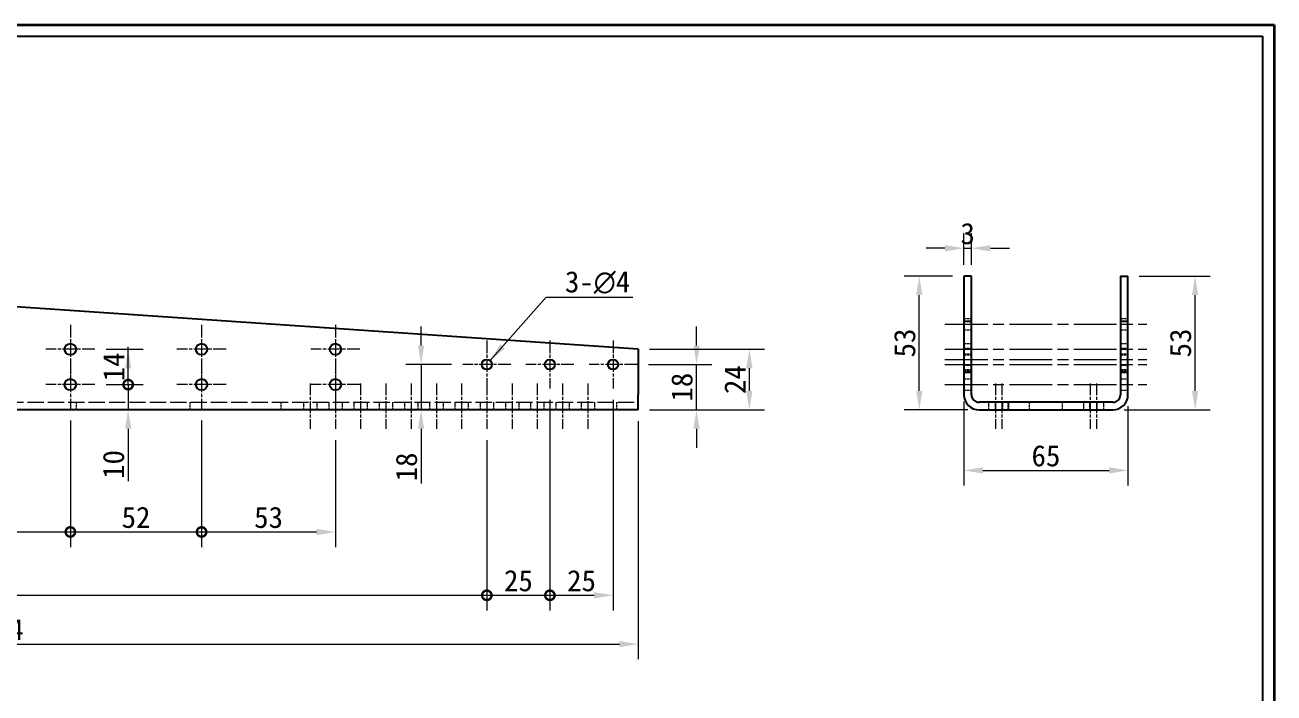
# Model space of a CAD drawing. Header units: millimetres. Extents: x 18 to 875, y 16 to 614.
# Drawn here: x 379.7 to 874.5, y 348.7 to 613.5 of the extents above; entities that cross this region are included whole.
import ezdxf

# ---------------------------------------------------------------- set-up
doc = ezdxf.new("R2010")
doc.units = ezdxf.units.MM
doc.header["$LTSCALE"] = 3
doc.linetypes.add('CHAIN', pattern=[0.3543, 0.2362, -0.0295, 0.0591, -0.0295])
doc.linetypes.add('DASHED', pattern=[0.2067, 0.1654, -0.0413])
for name, color, linetype, lineweight, true_color in [('中心标记 (ISO)', 1, 'CHAIN', 18, 0xff0000), ('中心线 (ISO)', 1, 'CHAIN', 18, 0xff0000), ('尺寸 (ISO)', 7, 'Continuous', 18, 0x008000), ('符号 (ISO)', 7, 'Continuous', 18, 0x008000), ('隐藏 (ISO)', 5, 'DASHED', 18, 0x0000ff)]:
    doc.layers.add(name, color=color, linetype=linetype, lineweight=lineweight, true_color=true_color)
doc.layers.add('可见 (ISO)', color=7, linetype='Continuous', lineweight=25)
doc.layers.add('图框 (ISO)', color=7, linetype='Continuous', lineweight=35)
doc.styles.add('文本样式74', font='SimSun.ttf')
doc.styles.add('最新国标', font='simfang.ttf')
doc.dimstyles.new('默认 (GB)', dxfattribs={"dimscale": 3, "dimtxt": 2.8, "dimasz": 2.5, "dimexe": 2, "dimexo": 1.5, "dimgap": 0.5, "dimtad": 1, "dimtoh": 1, "dimdsep": 46, "dimtxsty": '最新国标', "dimcen": 0.09, "dimdle": 10, "dimclrd": 256, "dimclre": 256, "dimclrt": 256, "dimaunit": 1, "dimadec": 3, "dimazin": 2, "dimtfac": 0.535714, "dimtmove": 0, "dimatfit": 3, "dimfxl": 0, "dimtolj": 1, "dimtzin": 0, "dimlwd": -1, "dimlwe": -1, "dimarcsym": 0})
doc.dimstyles.new('默认 (GB)$7', dxfattribs={"dimscale": 3, "dimtxt": 2.8, "dimasz": 2.5, "dimexe": 2, "dimexo": 1.5, "dimgap": 0.5, "dimtad": 1, "dimtoh": 1, "dimdsep": 46, "dimtxsty": '最新国标', "dimcen": 0.09, "dimdle": 10, "dimclrd": 256, "dimclre": 256, "dimclrt": 256, "dimaunit": 1, "dimadec": 3, "dimazin": 2, "dimtfac": 0.535714, "dimtmove": 0, "dimatfit": 3, "dimfxl": 0, "dimtolj": 1, "dimtzin": 0, "dimlwd": -1, "dimlwe": -1, "dimarcsym": 0})

# ---------------------------------------------------------------- blocks, each defined once
blk = doc.blocks.new('图框 最新国标')
at = {"layer": '图框 (ISO)'}
for p, q in [((6, 204.5), (291.5, 204.5)), ((291.5, 204.5), (291.5, 5.5))]:
    blk.add_line(p, q, dxfattribs=at)
at = {"layer": '图框 (ISO)', "color": 7, "linetype": 'Continuous', "lineweight": 25}
for p, q in [((18, 203), (290, 203)), ((18, 203), (290, 203)), ((290, 203), (290, 7)), ((290, 203), (290, 7))]:
    blk.add_line(p, q, dxfattribs=at)
at = {"layer": '图框 (ISO)', "style": '文本样式74'}
blk.add_attdef('零件代号_001', (44.32, 200.25), '', height=2.5, rotation=180, dxfattribs=at)
blk = doc.blocks.new('_DotSmall')
at = {"color": 0, "linetype": 'ByBlock', "const_width": 0.5}
blk.add_lwpolyline([(-0.0625, 0, 1), (0.0625, 0, 1)], format="xyb", close=True, dxfattribs=at)
blk = doc.blocks.new('*D9')
at = {"layer": 'Defpoints', "color": 0, "transparency": 16777216}
for p in [(118.63, 475.96), (397.63, 461.21), (397.63, 412.56)]:
    blk.add_point(p, dxfattribs=at)
at = {"layer": '尺寸 (ISO)', "color": 116, "true_color": 0x00803f, "transparency": 16777216}
for p, q in [((118.63, 471.46), (118.63, 406.56)), ((397.63, 456.71), (397.63, 406.56)), ((126.13, 412.56), (397.63, 412.56))]:
    blk.add_line(p, q, dxfattribs=at)
blk.add_solid([(126.13, 413.81), (126.13, 411.31), (118.63, 412.56)], dxfattribs=at)
at = {"layer": '尺寸 (ISO)', "color": 116, "true_color": 0x00803f, "transparency": 16777216, "xscale": 7.5, "yscale": 7.5, "zscale": 7.5}
blk.add_blockref('_DotSmall', (397.63, 412.56), dxfattribs=at)
at = {"layer": '尺寸 (ISO)', "transparency": 16777216, "insert": (258.1, 418.3), "char_height": 8.4, "attachment_point": 5, "style": '最新国标'}
blk.add_mtext('\\A1;279', dxfattribs=at)
blk = doc.blocks.new('*D10')
at = {"layer": 'Defpoints', "color": 0, "transparency": 16777216}
for p in [(397.63, 461.21), (449.63, 461.21), (449.63, 412.56)]:
    blk.add_point(p, dxfattribs=at)
at = {"layer": '尺寸 (ISO)', "color": 116, "true_color": 0x00803f, "transparency": 16777216}
for p, q in [((397.63, 456.71), (397.63, 406.56)), ((449.63, 456.71), (449.63, 406.56)), ((397.63, 412.56), (449.63, 412.56))]:
    blk.add_line(p, q, dxfattribs=at)
at = {"layer": '尺寸 (ISO)', "color": 116, "true_color": 0x00803f, "transparency": 16777216, "xscale": 7.5, "yscale": 7.5, "zscale": 7.5, "rotation": 180}
blk.add_blockref('_DotSmall', (397.63, 412.56), dxfattribs=at)
at = {"layer": '尺寸 (ISO)', "color": 116, "true_color": 0x00803f, "transparency": 16777216, "xscale": 7.5, "yscale": 7.5, "zscale": 7.5}
blk.add_blockref('_DotSmall', (449.63, 412.56), dxfattribs=at)
at = {"layer": '尺寸 (ISO)', "transparency": 16777216, "insert": (423.66, 418.3), "char_height": 8.4, "attachment_point": 5, "style": '最新国标'}
blk.add_mtext('\\A1;52', dxfattribs=at)
blk = doc.blocks.new('*D11')
at = {"layer": 'Defpoints', "color": 0, "transparency": 16777216}
for p in [(449.63, 461.21), (502.63, 453.46), (502.63, 412.56)]:
    blk.add_point(p, dxfattribs=at)
at = {"layer": '尺寸 (ISO)', "color": 116, "true_color": 0x00803f, "transparency": 16777216}
for p, q in [((449.63, 456.71), (449.63, 406.56)), ((502.63, 448.96), (502.63, 406.56)), ((449.63, 412.56), (495.13, 412.56))]:
    blk.add_line(p, q, dxfattribs=at)
blk.add_solid([(495.13, 413.81), (495.13, 411.31), (502.63, 412.56)], dxfattribs=at)
at = {"layer": '尺寸 (ISO)', "color": 116, "true_color": 0x00803f, "transparency": 16777216, "xscale": 7.5, "yscale": 7.5, "zscale": 7.5, "rotation": 180}
blk.add_blockref('_DotSmall', (449.63, 412.56), dxfattribs=at)
at = {"layer": '尺寸 (ISO)', "transparency": 16777216, "insert": (476.16, 418.3), "char_height": 8.4, "attachment_point": 5, "style": '最新国标'}
blk.add_mtext('\\A1;53', dxfattribs=at)
blk = doc.blocks.new('*D16')
at = {"layer": 'Defpoints', "color": 0, "transparency": 16777216}
for p in [(622.63, 484.96), (666.64, 484.96), (622.63, 460.96)]:
    blk.add_point(p, dxfattribs=at)
at = {"layer": '尺寸 (ISO)', "color": 116, "true_color": 0x00803f, "transparency": 16777216}
for p, q in [((627.13, 484.96), (672.64, 484.96)), ((666.64, 468.46), (666.64, 477.46)), ((627.13, 460.96), (672.64, 460.96))]:
    blk.add_line(p, q, dxfattribs=at)
for points in [[(665.39, 477.46), (667.89, 477.46), (666.64, 484.96)], [(665.39, 468.46), (667.89, 468.46), (666.64, 460.96)]]:
    blk.add_solid(points, dxfattribs=at)
at = {"layer": '尺寸 (ISO)', "transparency": 16777216, "insert": (660.94, 472.96), "char_height": 8.4, "attachment_point": 5, "rotation": 90, "style": '最新国标'}
blk.add_mtext('\\A1;24', dxfattribs=at)
blk = doc.blocks.new('*D17')
at = {"layer": 'Defpoints', "color": 0, "transparency": 16777216}
for p in [(118.63, 475.96), (562.63, 453.46), (562.63, 387.46)]:
    blk.add_point(p, dxfattribs=at)
at = {"layer": '尺寸 (ISO)', "color": 116, "true_color": 0x00803f, "transparency": 16777216}
for p, q in [((118.63, 471.46), (118.63, 381.46)), ((562.63, 448.96), (562.63, 381.46)), ((126.13, 387.46), (562.63, 387.46))]:
    blk.add_line(p, q, dxfattribs=at)
blk.add_solid([(126.13, 388.71), (126.13, 386.21), (118.63, 387.46)], dxfattribs=at)
at = {"layer": '尺寸 (ISO)', "color": 116, "true_color": 0x00803f, "transparency": 16777216, "xscale": 7.5, "yscale": 7.5, "zscale": 7.5}
blk.add_blockref('_DotSmall', (562.63, 387.46), dxfattribs=at)
at = {"layer": '尺寸 (ISO)', "transparency": 16777216, "insert": (340.6, 393.16), "char_height": 8.4, "attachment_point": 5, "style": '最新国标'}
blk.add_mtext('\\A1;444', dxfattribs=at)
blk = doc.blocks.new('*D18')
at = {"layer": 'Defpoints', "color": 0, "transparency": 16777216}
for p in [(587.63, 469.46), (562.63, 453.46), (587.63, 387.46)]:
    blk.add_point(p, dxfattribs=at)
at = {"layer": '尺寸 (ISO)', "color": 116, "true_color": 0x00803f, "transparency": 16777216}
for p, q in [((587.63, 464.96), (587.63, 381.46)), ((562.63, 448.96), (562.63, 381.46)), ((562.63, 387.46), (587.63, 387.46))]:
    blk.add_line(p, q, dxfattribs=at)
at = {"layer": '尺寸 (ISO)', "color": 116, "true_color": 0x00803f, "transparency": 16777216, "xscale": 7.5, "yscale": 7.5, "zscale": 7.5, "rotation": 180}
blk.add_blockref('_DotSmall', (562.63, 387.46), dxfattribs=at)
at = {"layer": '尺寸 (ISO)', "color": 116, "true_color": 0x00803f, "transparency": 16777216, "xscale": 7.5, "yscale": 7.5, "zscale": 7.5}
blk.add_blockref('_DotSmall', (587.63, 387.46), dxfattribs=at)
at = {"layer": '尺寸 (ISO)', "transparency": 16777216, "insert": (575.16, 393.2), "char_height": 8.4, "attachment_point": 5, "style": '最新国标'}
blk.add_mtext('\\A1;25', dxfattribs=at)
blk = doc.blocks.new('*D19')
at = {"layer": 'Defpoints', "color": 0, "transparency": 16777216}
for p in [(587.63, 469.46), (612.63, 469.46), (612.63, 387.46)]:
    blk.add_point(p, dxfattribs=at)
at = {"layer": '尺寸 (ISO)', "color": 116, "true_color": 0x00803f, "transparency": 16777216}
for p, q in [((587.63, 464.96), (587.63, 381.46)), ((612.63, 464.96), (612.63, 381.46)), ((587.63, 387.46), (605.13, 387.46))]:
    blk.add_line(p, q, dxfattribs=at)
blk.add_solid([(605.13, 388.71), (605.13, 386.21), (612.63, 387.46)], dxfattribs=at)
at = {"layer": '尺寸 (ISO)', "color": 116, "true_color": 0x00803f, "transparency": 16777216, "xscale": 7.5, "yscale": 7.5, "zscale": 7.5, "rotation": 180}
blk.add_blockref('_DotSmall', (587.63, 387.46), dxfattribs=at)
at = {"layer": '尺寸 (ISO)', "transparency": 16777216, "insert": (600.16, 393.2), "char_height": 8.4, "attachment_point": 5, "style": '最新国标'}
blk.add_mtext('\\A1;25', dxfattribs=at)
blk = doc.blocks.new('*D20')
at = {"layer": 'Defpoints', "color": 0, "transparency": 16777216}
for p in [(622.13, 478.96), (645.72, 478.96), (622.63, 460.96)]:
    blk.add_point(p, dxfattribs=at)
at = {"layer": '尺寸 (ISO)', "color": 116, "true_color": 0x00803f, "transparency": 16777216}
for p, q in [((645.72, 486.46), (645.72, 493.96)), ((626.63, 478.96), (651.72, 478.96)), ((645.72, 460.96), (645.72, 478.96)), ((627.13, 460.96), (651.72, 460.96)), ((645.72, 453.46), (645.72, 445.96))]:
    blk.add_line(p, q, dxfattribs=at)
for points in [[(644.47, 486.46), (646.97, 486.46), (645.72, 478.96)], [(644.47, 453.46), (646.97, 453.46), (645.72, 460.96)]]:
    blk.add_solid(points, dxfattribs=at)
at = {"layer": '尺寸 (ISO)', "transparency": 16777216, "insert": (639.97, 469.96), "char_height": 8.4, "attachment_point": 5, "rotation": 90, "style": '最新国标'}
blk.add_mtext('\\A1;18', dxfattribs=at)
blk = doc.blocks.new('*D37')
at = {"layer": 'Defpoints', "color": 0, "transparency": 16777216}
for p in [(751.64, 468.71), (816.64, 466.96), (816.64, 436.96)]:
    blk.add_point(p, dxfattribs=at)
at = {"layer": '尺寸 (ISO)', "color": 116, "true_color": 0x00803f, "transparency": 16777216}
for p, q in [((751.64, 464.21), (751.64, 430.96)), ((816.64, 462.46), (816.64, 430.96)), ((759.14, 436.96), (809.14, 436.96))]:
    blk.add_line(p, q, dxfattribs=at)
for points in [[(759.14, 438.21), (759.14, 435.71), (751.64, 436.96)], [(809.14, 438.21), (809.14, 435.71), (816.64, 436.96)]]:
    blk.add_solid(points, dxfattribs=at)
at = {"layer": '尺寸 (ISO)', "transparency": 16777216, "insert": (784.14, 442.7), "char_height": 8.4, "attachment_point": 5, "style": '最新国标'}
blk.add_mtext('\\A1;65', dxfattribs=at)
blk = doc.blocks.new('*D38')
at = {"layer": 'Defpoints', "color": 0, "transparency": 16777216}
for p in [(733.97, 513.96), (751.64, 513.96), (757.64, 460.96)]:
    blk.add_point(p, dxfattribs=at)
at = {"layer": '尺寸 (ISO)', "color": 116, "true_color": 0x00803f, "transparency": 16777216}
for p, q in [((747.14, 513.96), (727.97, 513.96)), ((733.97, 468.46), (733.97, 506.46)), ((753.14, 460.96), (727.97, 460.96))]:
    blk.add_line(p, q, dxfattribs=at)
for points in [[(732.72, 506.46), (735.22, 506.46), (733.97, 513.96)], [(732.72, 468.46), (735.22, 468.46), (733.97, 460.96)]]:
    blk.add_solid(points, dxfattribs=at)
at = {"layer": '尺寸 (ISO)', "transparency": 16777216, "insert": (728.22, 487.46), "char_height": 8.4, "attachment_point": 5, "rotation": 90, "style": '最新国标'}
blk.add_mtext('\\A1;53', dxfattribs=at)
blk = doc.blocks.new('*D39')
at = {"layer": 'Defpoints', "color": 0, "transparency": 16777216}
for p in [(754.64, 525.01), (751.64, 513.96), (754.64, 513.96)]:
    blk.add_point(p, dxfattribs=at)
at = {"layer": '尺寸 (ISO)', "color": 116, "true_color": 0x00803f, "transparency": 16777216}
for p, q in [((751.64, 518.46), (751.64, 531.01)), ((754.64, 518.46), (754.64, 531.01)), ((744.14, 525.01), (736.64, 525.01)), ((751.64, 525.01), (754.64, 525.01)), ((762.14, 525.01), (769.64, 525.01))]:
    blk.add_line(p, q, dxfattribs=at)
for points in [[(744.14, 526.26), (744.14, 523.76), (751.64, 525.01)], [(762.14, 526.26), (762.14, 523.76), (754.64, 525.01)]]:
    blk.add_solid(points, dxfattribs=at)
at = {"layer": '尺寸 (ISO)', "transparency": 16777216, "insert": (753.14, 530.76), "char_height": 8.4, "attachment_point": 5, "style": '最新国标'}
blk.add_mtext('\\A1;3', dxfattribs=at)
blk = doc.blocks.new('*D40')
at = {"layer": 'Defpoints', "color": 0, "transparency": 16777216}
for p in [(118.63, 475.96), (622.63, 460.96), (622.63, 368.1)]:
    blk.add_point(p, dxfattribs=at)
at = {"layer": '尺寸 (ISO)', "color": 116, "true_color": 0x00803f, "transparency": 16777216}
for p, q in [((118.63, 471.46), (118.63, 362.1)), ((622.63, 456.46), (622.63, 362.1)), ((126.13, 368.1), (615.13, 368.1))]:
    blk.add_line(p, q, dxfattribs=at)
for points in [[(126.13, 369.35), (126.13, 366.85), (118.63, 368.1)], [(615.13, 369.35), (615.13, 366.85), (622.63, 368.1)]]:
    blk.add_solid(points, dxfattribs=at)
at = {"layer": '尺寸 (ISO)', "transparency": 16777216, "insert": (370.63, 373.84), "char_height": 8.4, "attachment_point": 5, "style": '最新国标'}
blk.add_mtext('\\A1;504', dxfattribs=at)
blk = doc.blocks.new('*D47')
at = {"layer": 'Defpoints', "color": 0, "transparency": 16777216}
for p in [(816.64, 513.96), (843.24, 513.96), (810.64, 460.96)]:
    blk.add_point(p, dxfattribs=at)
at = {"layer": '尺寸 (ISO)', "color": 116, "true_color": 0x00803f, "transparency": 16777216}
for p, q in [((821.14, 513.96), (849.24, 513.96)), ((843.24, 468.46), (843.24, 506.46)), ((815.14, 460.96), (849.24, 460.96))]:
    blk.add_line(p, q, dxfattribs=at)
for points in [[(841.99, 506.46), (844.49, 506.46), (843.24, 513.96)], [(841.99, 468.46), (844.49, 468.46), (843.24, 460.96)]]:
    blk.add_solid(points, dxfattribs=at)
at = {"layer": '尺寸 (ISO)', "transparency": 16777216, "insert": (837.49, 487.46), "char_height": 8.4, "attachment_point": 5, "rotation": 90, "style": '最新国标'}
blk.add_mtext('\\A1;53', dxfattribs=at)
blk = doc.blocks.new('*D50')
at = {"layer": 'Defpoints', "color": 0, "transparency": 16777216}
for p in [(407.38, 470.96), (420.53, 470.96), (622.63, 460.96)]:
    blk.add_point(p, dxfattribs=at)
at = {"layer": '尺寸 (ISO)', "color": 116, "true_color": 0x00803f, "transparency": 16777216}
for p, q in [((420.53, 470.96), (420.53, 485.96)), ((411.88, 470.96), (426.53, 470.96)), ((420.53, 470.96), (420.53, 460.96)), ((420.53, 453.46), (420.53, 432.68))]:
    blk.add_line(p, q, dxfattribs=at)
blk.add_solid([(419.28, 453.46), (421.78, 453.46), (420.53, 460.96)], dxfattribs=at)
at = {"layer": '尺寸 (ISO)', "color": 116, "true_color": 0x00803f, "transparency": 16777216, "xscale": 7.5, "yscale": 7.5, "zscale": 7.5, "rotation": 270}
blk.add_blockref('_DotSmall', (420.53, 470.96), dxfattribs=at)
at = {"layer": '尺寸 (ISO)', "transparency": 16777216, "insert": (414.78, 439.32), "char_height": 8.4, "attachment_point": 5, "rotation": 90, "style": '最新国标'}
blk.add_mtext('\\A1;10', dxfattribs=at)
blk = doc.blocks.new('*D51')
at = {"layer": 'Defpoints', "color": 0, "transparency": 16777216}
for p in [(407.38, 484.96), (420.53, 484.96), (407.38, 470.96)]:
    blk.add_point(p, dxfattribs=at)
at = {"layer": '尺寸 (ISO)', "color": 116, "true_color": 0x00803f, "transparency": 16777216}
for p, q in [((411.88, 484.96), (426.53, 484.96)), ((420.53, 470.96), (420.53, 477.46)), ((411.88, 470.96), (426.53, 470.96))]:
    blk.add_line(p, q, dxfattribs=at)
blk.add_solid([(419.28, 477.46), (421.78, 477.46), (420.53, 484.96)], dxfattribs=at)
at = {"layer": '尺寸 (ISO)', "color": 116, "true_color": 0x00803f, "transparency": 16777216, "xscale": 7.5, "yscale": 7.5, "zscale": 7.5, "rotation": 270}
blk.add_blockref('_DotSmall', (420.53, 470.96), dxfattribs=at)
at = {"layer": '尺寸 (ISO)', "transparency": 16777216, "insert": (414.83, 477.99), "char_height": 8.4, "attachment_point": 5, "rotation": 90, "style": '最新国标'}
blk.add_mtext('\\A1;14', dxfattribs=at)
blk = doc.blocks.new('*D52')
at = {"layer": 'Defpoints', "color": 0, "transparency": 16777216}
for p in [(536.59, 478.96), (553.13, 478.96), (542.05, 460.96)]:
    blk.add_point(p, dxfattribs=at)
at = {"layer": '尺寸 (ISO)', "color": 116, "true_color": 0x00803f, "transparency": 16777216}
for p, q in [((536.59, 486.46), (536.59, 493.96)), ((548.63, 478.96), (530.59, 478.96)), ((536.59, 478.96), (536.59, 460.96)), ((536.59, 453.46), (536.59, 431.74))]:
    blk.add_line(p, q, dxfattribs=at)
for points in [[(535.34, 486.46), (537.84, 486.46), (536.59, 478.96)], [(535.34, 453.46), (537.84, 453.46), (536.59, 460.96)]]:
    blk.add_solid(points, dxfattribs=at)
at = {"layer": '尺寸 (ISO)', "transparency": 16777216, "insert": (530.84, 438.33), "char_height": 8.4, "attachment_point": 5, "rotation": 90, "style": '最新国标'}
blk.add_mtext('\\A1;18', dxfattribs=at)

msp = doc.modelspace()

# ---------------------------------------------------------------- linework, layer by layer
at = {"layer": '中心标记 (ISO)', "ltscale": 7.222748}
for p, q in [((397.6279, 494.7061), (397.6279, 475.2061)), ((449.6279, 494.7061), (449.6279, 475.2061)), ((502.6279, 494.7061), (502.6279, 475.2061)), ((407.3779, 484.9561), (387.8779, 484.9561)), ((459.3779, 484.9561), (439.8779, 484.9561)), ((512.3779, 484.9561), (492.8779, 484.9561)), ((397.6279, 480.7061), (397.6279, 461.2061)), ((449.6279, 480.7061), (449.6279, 461.2061)), ((502.6279, 480.7061), (502.6279, 461.2061)), ((407.3779, 470.9561), (387.8779, 470.9561)), ((459.3779, 470.9561), (439.8779, 470.9561)), ((512.3779, 470.9561), (492.8779, 470.9561))]:
    msp.add_line(p, q, dxfattribs=at)
at = {"layer": '中心标记 (ISO)', "ltscale": 7.037547}
for p, q in [((562.6279, 488.4561), (562.6279, 469.4561)), ((587.6279, 488.4561), (587.6279, 469.4561)), ((612.6279, 488.4561), (612.6279, 469.4561)), ((572.1279, 478.9561), (553.1279, 478.9561)), ((597.1279, 478.9561), (578.1279, 478.9561)), ((622.1279, 478.9561), (603.1279, 478.9561))]:
    msp.add_line(p, q, dxfattribs=at)
at = {"layer": '中心线 (ISO)', "ltscale": 23.990969}
for p, q in [((744.1436, 494.9561), (824.1436, 494.9561)), ((744.1436, 484.9561), (824.1436, 484.9561)), ((744.1436, 480.9561), (824.1436, 480.9561)), ((744.1436, 478.9561), (824.1436, 478.9561)), ((744.1436, 470.9561), (824.1436, 470.9561))]:
    msp.add_line(p, q, dxfattribs=at)
at = {"layer": '中心线 (ISO)', "ltscale": 6.667144}
for p, q in [((492.6279, 471.4561), (492.6279, 453.4561)), ((502.6279, 471.4561), (502.6279, 453.4561)), ((512.6279, 471.4561), (512.6279, 453.4561)), ((522.6279, 471.4561), (522.6279, 453.4561)), ((532.6279, 471.4561), (532.6279, 453.4561)), ((542.6279, 471.4561), (542.6279, 453.4561)), ((552.6279, 471.4561), (552.6279, 453.4561)), ((562.6279, 471.4561), (562.6279, 453.4561)), ((572.6279, 471.4561), (572.6279, 453.4561)), ((582.6279, 471.4561), (582.6279, 453.4561)), ((592.6279, 471.4561), (592.6279, 453.4561)), ((602.6279, 471.4561), (602.6279, 453.4561)), ((764.1436, 471.4561), (764.1436, 453.4561)), ((766.6436, 471.4561), (766.6436, 453.4561)), ((801.6436, 471.4561), (801.6436, 453.4561)), ((804.1436, 471.4561), (804.1436, 453.4561))]:
    msp.add_line(p, q, dxfattribs=at)
at = {"layer": '可见 (ISO)'}
for p, q in [((622.6279, 484.9561), (197.6279, 513.9561)), ((754.6436, 513.9561), (751.6436, 513.9561)), ((751.6436, 513.9561), (751.6436, 495.9561)), ((754.6436, 495.9561), (754.6436, 513.9561)), ((813.6436, 513.9561), (816.6436, 513.9561)), ((813.6436, 513.9561), (813.6436, 495.9561)), ((816.6436, 495.9561), (816.6436, 513.9561)), ((754.6436, 495.9561), (751.6436, 495.9561)), ((751.6436, 495.9561), (751.6436, 475.9561)), ((754.6436, 475.9561), (754.6436, 495.9561)), ((816.6436, 495.9561), (813.6436, 495.9561)), ((813.6436, 495.9561), (813.6436, 475.9561)), ((816.6436, 475.9561), (816.6436, 495.9561)), ((622.6279, 484.9561), (622.6279, 466.9561)), ((751.6436, 475.9561), (754.6436, 475.9561)), ((751.6436, 475.9561), (751.6436, 466.9561)), ((754.6436, 466.9561), (754.6436, 475.9561)), ((813.6436, 475.9561), (816.6436, 475.9561)), ((813.6436, 475.9561), (813.6436, 466.9561)), ((816.6436, 466.9561), (816.6436, 475.9561)), ((622.6279, 460.9561), (622.6279, 466.9561)), ((622.6279, 460.9561), (122.6279, 460.9561)), ((810.6436, 463.9561), (757.6436, 463.9561)), ((757.6436, 460.9561), (810.6436, 460.9561))]:
    msp.add_line(p, q, dxfattribs=at)
for centre, radius in [((397.6279, 484.9561), 2.25), ((449.6279, 484.9561), 2.25), ((502.6279, 484.9561), 2.25), ((562.6279, 478.9561), 2), ((587.6279, 478.9561), 2), ((612.6279, 478.9561), 2), ((397.6279, 470.9561), 2.25), ((449.6279, 470.9561), 2.25), ((502.6279, 470.9561), 2.25)]:
    msp.add_circle(centre, radius, dxfattribs=at)
for centre, radius, start, end in [((757.6436, 466.9561), 6, 180, 270), ((757.6436, 466.9561), 3, 180, 270), ((810.6436, 466.9561), 3, 270, 0), ((810.6436, 466.9561), 6, 270, 0)]:
    msp.add_arc(centre, radius, start, end, dxfattribs=at)
at = {"layer": '隐藏 (ISO)', "ltscale": 1.904597}
for p, q in [((751.6436, 497.2061), (754.6436, 497.2061)), ((813.6436, 497.2061), (816.6436, 497.2061)), ((751.6436, 492.7061), (754.6436, 492.7061)), ((813.6436, 492.7061), (816.6436, 492.7061)), ((751.6436, 487.2061), (754.6436, 487.2061)), ((751.6436, 485.4561), (754.6436, 485.4561)), ((751.6436, 484.9561), (754.6436, 484.9561)), ((813.6436, 487.2061), (816.6436, 487.2061)), ((813.6436, 485.4561), (816.6436, 485.4561)), ((813.6436, 484.9561), (816.6436, 484.9561)), ((751.6436, 483.2061), (754.6436, 483.2061)), ((751.6436, 482.7061), (754.6436, 482.7061)), ((751.6436, 480.9561), (754.6436, 480.9561)), ((813.6436, 483.2061), (816.6436, 483.2061)), ((813.6436, 482.7061), (816.6436, 482.7061)), ((813.6436, 480.9561), (816.6436, 480.9561)), ((751.6436, 478.7061), (754.6436, 478.7061)), ((751.6436, 476.9561), (754.6436, 476.9561)), ((751.6436, 476.4561), (754.6436, 476.4561)), ((813.6436, 478.7061), (816.6436, 478.7061)), ((813.6436, 476.9561), (816.6436, 476.9561)), ((813.6436, 476.4561), (816.6436, 476.4561)), ((751.6436, 473.2061), (754.6436, 473.2061)), ((813.6436, 473.2061), (816.6436, 473.2061)), ((751.6436, 468.7061), (754.6436, 468.7061)), ((813.6436, 468.7061), (816.6436, 468.7061)), ((400.1279, 460.9561), (400.1279, 463.9561)), ((445.1279, 460.9561), (445.1279, 463.9561)), ((481.1279, 460.9561), (481.1279, 463.9561)), ((489.9779, 463.9561), (489.9779, 460.9561)), ((495.2779, 463.9561), (495.2779, 460.9561)), ((499.9779, 463.9561), (499.9779, 460.9561)), ((505.2779, 463.9561), (505.2779, 460.9561)), ((509.9779, 463.9561), (509.9779, 460.9561)), ((515.2779, 463.9561), (515.2779, 460.9561)), ((519.9779, 463.9561), (519.9779, 460.9561)), ((525.2779, 463.9561), (525.2779, 460.9561)), ((529.9779, 463.9561), (529.9779, 460.9561)), ((535.2779, 463.9561), (535.2779, 460.9561)), ((539.9779, 463.9561), (539.9779, 460.9561)), ((545.2779, 463.9561), (545.2779, 460.9561)), ((549.9779, 463.9561), (549.9779, 460.9561)), ((555.2779, 463.9561), (555.2779, 460.9561)), ((559.9779, 463.9561), (559.9779, 460.9561)), ((565.2779, 463.9561), (565.2779, 460.9561)), ((569.9779, 463.9561), (569.9779, 460.9561)), ((575.2779, 463.9561), (575.2779, 460.9561)), ((579.9779, 463.9561), (579.9779, 460.9561)), ((585.2779, 463.9561), (585.2779, 460.9561)), ((589.9779, 463.9561), (589.9779, 460.9561)), ((595.2779, 463.9561), (595.2779, 460.9561)), ((599.9779, 463.9561), (599.9779, 460.9561)), ((605.2779, 463.9561), (605.2779, 460.9561)), ((614.1279, 460.9561), (614.1279, 463.9561)), ((761.3936, 463.9561), (761.3936, 460.9561)), ((763.9936, 463.9561), (763.9936, 460.9561)), ((766.8936, 463.9561), (766.8936, 460.9561)), ((769.1436, 460.9561), (769.1436, 463.9561)), ((769.2936, 463.9561), (769.2936, 460.9561)), ((777.6436, 460.9561), (777.6436, 463.9561)), ((790.6436, 460.9561), (790.6436, 463.9561)), ((798.9936, 463.9561), (798.9936, 460.9561)), ((799.1436, 460.9561), (799.1436, 463.9561)), ((801.3936, 463.9561), (801.3936, 460.9561)), ((804.2936, 463.9561), (804.2936, 460.9561)), ((806.8936, 463.9561), (806.8936, 460.9561))]:
    msp.add_line(p, q, dxfattribs=at)
at = {"layer": '隐藏 (ISO)', "ltscale": 13.005186}
msp.add_line((122.6279, 463.9561), (622.6279, 463.9561), dxfattribs=at)

# ---------------------------------------------------------------- block references
at = {"xscale": 3, "yscale": 3, "zscale": 3}
msp.add_blockref('图框 最新国标', (0, 0), dxfattribs=at)

# ---------------------------------------------------------------- texts
at = {"layer": '符号 (ISO)', "insert": (593.58, 506.9558), "char_height": 8.4, "width": 28.559438, "attachment_point": 7, "line_spacing_factor": 0.49, "style": '最新国标'}
msp.add_mtext('3-\\fAIGDT|b0|i0;{\\H8.4000;n}\\fFangSong|b0|i0;{\\H8.4000;4}', dxfattribs=at)

# ---------------------------------------------------------------- dimensions: what is measured, and where the dimension line sits
at = {"layer": '尺寸 (ISO)', "color": 116, "true_color": 0x00803f}
for base, p1, p2, angle, override, picture, middle in [((754.6436, 525.0125), (751.6436, 513.9561), (754.6436, 513.9561), 180, {"dimgap": 0.5, "dimtoh": 0, "dimdec": 2, "dimtol": 0, "dimlim": 0, "dimtp": 0, "dimtm": 0, "dimtdec": 2, "dimtofl": 1, "dimatfit": 1}, '*D39', (753.1436, 525.0125)), ((733.9666, 513.9561), (757.6436, 460.9561), (751.6436, 513.9561), 270, {"dimgap": 0.5, "dimtoh": 0, "dimdec": 2, "dimtol": 0, "dimlim": 0, "dimtp": 0, "dimtm": 0, "dimtdec": 2, "dimtofl": 0, "dimatfit": 1}, '*D38', (733.9666, 487.4561)), ((843.2357, 513.9561), (810.6436, 460.9561), (816.6436, 513.9561), 270, {"dimgap": 0.5, "dimtoh": 0, "dimdec": 2, "dimtol": 0, "dimlim": 0, "dimtp": 0, "dimtm": 0, "dimtdec": 2, "dimtofl": 0, "dimatfit": 1}, '*D47', (843.2357, 487.4561)), ((536.5918, 478.9561), (542.045, 460.9561), (553.1279, 478.9561), 90, {"dimgap": 0.5, "dimtoh": 0, "dimdec": 2, "dimse1": 1, "dimtol": 0, "dimlim": 0, "dimtp": 0, "dimtm": 0, "dimtdec": 2, "dimtofl": 1, "dimatfit": 1}, '*D52', (536.5918, 438.3256)), ((645.7178, 478.9561), (622.6279, 460.9561), (622.1279, 478.9561), 90, {"dimgap": 0.5, "dimtoh": 0, "dimdec": 2, "dimtol": 0, "dimlim": 0, "dimtp": 0, "dimtm": 0, "dimtdec": 2, "dimtofl": 1, "dimatfit": 1}, '*D20', (645.7178, 469.9561)), ((420.5325, 470.9561), (622.6279, 460.9561), (407.3779, 470.9561), 90, {"dimgap": 0.5, "dimtoh": 0, "dimdec": 2, "dimblk2": 'DotSmall', "dimsah": 1, "dimdle": 0, "dimse1": 1, "dimtol": 0, "dimlim": 0, "dimtp": 0, "dimtm": 0, "dimtdec": 2, "dimtofl": 1, "dimatfit": 1}, '*D50', (420.5325, 439.3201)), ((420.5325, 484.9561), (407.3779, 470.9561), (407.3779, 484.9561), 90, {"dimgap": 0.5, "dimtoh": 0, "dimdec": 2, "dimblk1": 'DotSmall', "dimsah": 1, "dimdle": 0, "dimtol": 0, "dimlim": 0, "dimtp": 0, "dimtm": 0, "dimtdec": 2, "dimtofl": 1, "dimatfit": 1}, '*D51', (420.5325, 477.9861)), ((666.6373, 484.9561), (622.6279, 460.9561), (622.6279, 484.9561), 90, {"dimgap": 0.5, "dimtoh": 0, "dimdec": 2, "dimtol": 0, "dimlim": 0, "dimtp": 0, "dimtm": 0, "dimtdec": 2, "dimtofl": 0, "dimatfit": 1}, '*D16', (666.6373, 472.9561)), ((397.6279, 412.5566), (118.6279, 475.9561), (397.6279, 461.2061), 180, {"dimgap": 0.5, "dimtoh": 0, "dimdec": 2, "dimblk2": 'DotSmall', "dimsah": 1, "dimdle": 0, "dimtol": 0, "dimlim": 0, "dimtp": 0, "dimtm": 0, "dimtdec": 2, "dimtofl": 0, "dimatfit": 1}, '*D9', (258.0979, 412.5566)), ((562.6279, 387.4561), (118.6279, 475.9561), (562.6279, 453.4561), 180, {"dimgap": 0.5, "dimtoh": 0, "dimdec": 2, "dimblk2": 'DotSmall', "dimsah": 1, "dimdle": 0, "dimtol": 0, "dimlim": 0, "dimtp": 0, "dimtm": 0, "dimtdec": 2, "dimtofl": 0, "dimatfit": 1}, '*D17', (340.5979, 387.4561)), ((587.6279, 387.4561), (562.6279, 453.4561), (587.6279, 469.4561), 180, {"dimgap": 0.5, "dimtoh": 0, "dimdec": 2, "dimblk1": 'DotSmall', "dimblk2": 'DotSmall', "dimsah": 1, "dimdle": 0, "dimtol": 0, "dimlim": 0, "dimtp": 0, "dimtm": 0, "dimtdec": 2, "dimtofl": 0, "dimatfit": 1}, '*D18', (575.1579, 387.4561)), ((612.6279, 387.4561), (587.6279, 469.4561), (612.6279, 469.4561), 180, {"dimgap": 0.5, "dimtoh": 0, "dimdec": 2, "dimblk1": 'DotSmall', "dimsah": 1, "dimdle": 0, "dimtol": 0, "dimlim": 0, "dimtp": 0, "dimtm": 0, "dimtdec": 2, "dimtofl": 0, "dimatfit": 1}, '*D19', (600.1579, 387.4561)), ((449.6279, 412.5566), (397.6279, 461.2061), (449.6279, 461.2061), 180, {"dimgap": 0.5, "dimtoh": 0, "dimdec": 2, "dimblk1": 'DotSmall', "dimblk2": 'DotSmall', "dimsah": 1, "dimdle": 0, "dimtol": 0, "dimlim": 0, "dimtp": 0, "dimtm": 0, "dimtdec": 2, "dimtofl": 0, "dimatfit": 1}, '*D10', (423.6579, 412.5566)), ((502.6279, 412.5566), (449.6279, 461.2061), (502.6279, 453.4561), 180, {"dimgap": 0.5, "dimtoh": 0, "dimdec": 2, "dimblk1": 'DotSmall', "dimsah": 1, "dimdle": 0, "dimtol": 0, "dimlim": 0, "dimtp": 0, "dimtm": 0, "dimtdec": 2, "dimtofl": 0, "dimatfit": 1}, '*D11', (476.1579, 412.5566))]:
    dim = msp.add_linear_dim(base=base, p1=p1, p2=p2, angle=angle, dimstyle='默认 (GB)', override=override, dxfattribs=at)
    dim.commit()
    dim.dimension.update_dxf_attribs({"geometry": picture, "text_midpoint": middle, "dimtype": 160})
for base, p1, p2, picture, middle in [((622.6279, 368.0965), (118.6279, 475.9561), (622.6279, 460.9561), '*D40', (370.6279, 368.0965)), ((816.6436, 436.9561), (751.6436, 468.7061), (816.6436, 466.9561), '*D37', (784.1436, 436.9561))]:
    dim = msp.add_linear_dim(base=base, p1=p1, p2=p2, dimstyle='默认 (GB)', override={"dimgap": 0.5, "dimtoh": 0, "dimdec": 2, "dimtol": 0, "dimlim": 0, "dimtp": 0, "dimtm": 0, "dimtdec": 2, "dimtofl": 0, "dimatfit": 1}, dxfattribs=at)
    dim.commit()
    dim.dimension.update_dxf_attribs({"geometry": picture, "text_midpoint": middle, "dimtype": 160})

# ---------------------------------------------------------------- leaders
at = {"layer": '符号 (ISO)', "annotation_type": 0, "has_hookline": 1, "hookline_direction": 0, "text_width": 26.9549}
msp.add_leader([(563.9098, 480.4912), (586.08, 505.5558), (593.58, 505.5558)], dimstyle='默认 (GB)$7', override={"dimgap": 0, "dimtad": 1}, dxfattribs=at)

doc.saveas('drawing.dxf')
